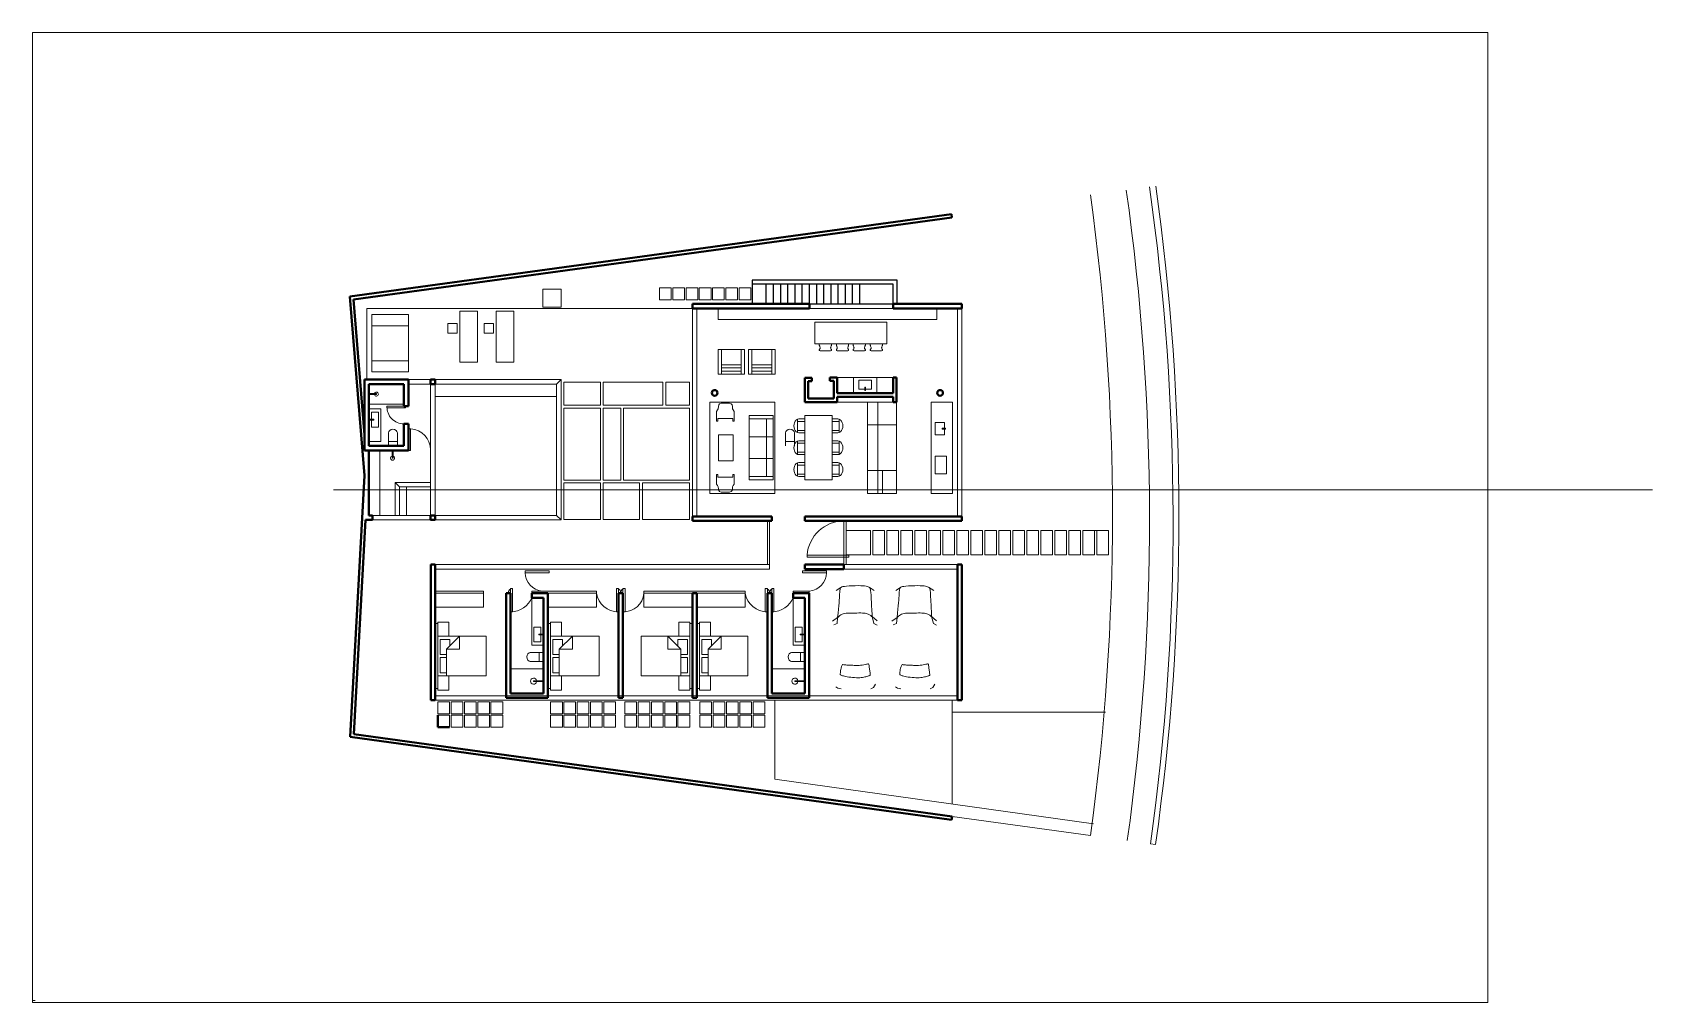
# Model space of a CAD drawing. Header units: millimetres. Extents: x 28391 to 58313, y 14660 to 18979.
# Drawn here: x 28391 to 35596, y 14660 to 18976 of the extents above; entities that cross this region are included whole.
import ezdxf

# ---------------------------------------------------------------- set-up
doc = ezdxf.new("R2010")
doc.units = ezdxf.units.MM
doc.header["$LTSCALE"] = 0.5
for name, color, linetype, lineweight in [('ARREDI', 2, 'Continuous', 18), ('CAMPITURA', 166, 'Continuous', 9), ('FINESTRE', 4, 'Continuous', 20), ('MURI', 1, 'Continuous', 40), ('muri esterni', 30, 'Continuous', 40), ('piastrelle', 11, 'Continuous', 18), ('piscine', 5, 'Continuous', 18), ('PORTE', 46, 'Continuous', 18), ('QUOTE', 3, 'Continuous', 15), ('SCALINI', 242, 'Continuous', 25)]:
    doc.layers.add(name, color=color, linetype=linetype, lineweight=lineweight)
picture_1 = doc.add_image_def('image1.jpg', size_in_pixel=(1500, 1000))

msp = doc.modelspace()

# ---------------------------------------------------------------- linework, layer by layer
at = {"layer": 'ARREDI'}
for p, q in [((30291.3, 17735), (30370.3, 17735)), ((30291.3, 17509.2), (30291.3, 17735)), ((30370.3, 17735), (30370.3, 17509.2)), ((30453.2, 17735), (30532.1, 17735)), ((30453.2, 17509.2), (30453.2, 17735)), ((30532.1, 17735), (30532.1, 17509.2)), ((31440, 17698.2), (31440, 17748)), ((32413.2, 17698.2), (32413.2, 17748)), ((30238, 17638.3), (30238, 17680.1)), ((30238, 17680.1), (30279.2, 17680.1)), ((30279.2, 17680.1), (30279.2, 17638.3)), ((30399.9, 17638.3), (30399.9, 17680.1)), ((30399.9, 17680.1), (30441.1, 17680.1)), ((30441.1, 17680.1), (30441.1, 17638.3)), ((31440, 17698.2), (32413.2, 17698.2)), ((31870.5, 17686.7), (32191.3, 17686.7)), ((31870.5, 17590), (31870.5, 17686.7)), ((32191.3, 17686.7), (32191.3, 17590)), ((30279.2, 17638.3), (30238, 17638.3)), ((30441.1, 17638.3), (30399.9, 17638.3)), ((32191.3, 17590), (31870.5, 17590)), ((31944.5, 17590), (31944.5, 17590)), ((31944.5, 17590), (31944.5, 17590)), ((32023.6, 17590), (32023.6, 17590)), ((32023.6, 17590), (32023.6, 17590)), ((31440, 17565.6), (31440, 17455.5)), ((31558.4, 17565.6), (31440, 17565.6)), ((31455, 17565.6), (31455, 17455.5)), ((31543.4, 17455.5), (31543.4, 17565.6)), ((31558.4, 17455.5), (31558.4, 17565.6)), ((31575.4, 17565.6), (31575.4, 17455.5)), ((31693.9, 17565.6), (31575.4, 17565.6)), ((31590.4, 17565.6), (31590.4, 17455.5)), ((31678.9, 17455.5), (31678.9, 17565.6)), ((31693.9, 17455.5), (31693.9, 17565.6)), ((31891.1, 17560.6), (31894.1, 17558.6)), ((31894.1, 17558.6), (31940.9, 17558.6)), ((31940.9, 17558.6), (31943.9, 17560.6)), ((31967.1, 17560.6), (31970.1, 17558.6)), ((31970.1, 17558.6), (32017, 17558.6)), ((32017, 17558.6), (32020, 17560.6)), ((32044.8, 17558.6), (32041.8, 17560.6)), ((32091.6, 17558.6), (32044.8, 17558.6)), ((32094.6, 17560.6), (32091.6, 17558.6)), ((32120.8, 17558.6), (32117.8, 17560.6)), ((32167.7, 17558.6), (32120.8, 17558.6)), ((32170.7, 17560.6), (32167.7, 17558.6)), ((30370.3, 17509.2), (30291.3, 17509.2)), ((30532.1, 17509.2), (30453.2, 17509.2)), ((31440, 17455.5), (31558.4, 17455.5)), ((31455, 17497.6), (31543.4, 17497.6)), ((31455, 17483.6), (31543.4, 17483.6)), ((31455, 17469.5), (31543.4, 17469.5)), ((31575.4, 17455.5), (31693.9, 17455.5)), ((31590.4, 17497.6), (31678.9, 17497.6)), ((31590.4, 17483.6), (31678.9, 17483.6)), ((31590.4, 17469.5), (31678.9, 17469.5)), ((31969.9, 17440.2), (32218.5, 17440.2)), ((32042, 17440.2), (32042, 17370.3)), ((32146.4, 17440.2), (32146.4, 17370.3)), ((29920.5, 17368.9), (29886.5, 17368.9)), ((29920.5, 17368.9), (29920.5, 17364.9)), ((32066.3, 17429.4), (32066.3, 17388.3)), ((32122.1, 17429.4), (32066.3, 17429.4)), ((32066.3, 17388.3), (32092.2, 17388.3)), ((32092.2, 17398.3), (32096.2, 17398.3)), ((32092.2, 17383.3), (32092.2, 17398.3)), ((32096.2, 17383.3), (32092.2, 17383.3)), ((32096.2, 17398.3), (32096.2, 17383.3)), ((32096.2, 17388.3), (32122.1, 17388.3)), ((32122.1, 17388.3), (32122.1, 17429.4)), ((29920.5, 17364.9), (29886.5, 17364.9)), ((30043.3, 17322.6), (29886.5, 17322.6)), ((29940, 17300.7), (29886.5, 17300.7)), ((29940, 17155.5), (29940, 17300.7)), ((31402.9, 17331.5), (31691.9, 17331.5)), ((31402.9, 16925.2), (31402.9, 17331.5)), ((31453.8, 17325.9), (31491.5, 17325.9)), ((31691.9, 17331.5), (31691.9, 16925.2)), ((32105, 17331.5), (32105, 16925.2)), ((32105, 17331.5), (32233.5, 17331.5)), ((32150.2, 17331.5), (32150.2, 16925.2)), ((32233.5, 17331.5), (32233.5, 16925.2)), ((32388.1, 17331.5), (32482.8, 17331.5)), ((32388.1, 17331.5), (32388.1, 16925.2)), ((32482.8, 17331.5), (32482.8, 16925.2)), ((29893.5, 17250.6), (29893.5, 17254.6)), ((29893.5, 17254.6), (29908.5, 17254.6)), ((29908.5, 17250.6), (29893.5, 17250.6)), ((29929.6, 17285.7), (29898.5, 17285.7)), ((29898.5, 17285.7), (29898.5, 17254.6)), ((29898.5, 17250.6), (29898.5, 17219.9)), ((29908.5, 17254.6), (29908.5, 17250.6)), ((29929.6, 17219.9), (29929.6, 17285.7)), ((31433.8, 17246.9), (31433.8, 17290)), ((31438.8, 17246.9), (31433.8, 17246.9)), ((31438.8, 17258.9), (31506.5, 17258.9)), ((31438.8, 17258.9), (31438.8, 17246.9)), ((31506.5, 17258.9), (31506.5, 17246.9)), ((31506.5, 17246.9), (31511.5, 17246.9)), ((31511.5, 17246.9), (31511.5, 17290)), ((31578.8, 16985.5), (31578.8, 17271.2)), ((31578.8, 17271.2), (31685.1, 17271.2)), ((31578.8, 17256.2), (31685.1, 17256.2)), ((31655.1, 17000.5), (31655.1, 17256.2)), ((31685.1, 17271.2), (31685.1, 16985.5)), ((31793.9, 17195.5), (31793.9, 17255.2)), ((31793.9, 17245.3), (31825.7, 17245.3)), ((31799.4, 17256.2), (31825.7, 17256.2)), ((31947.2, 17271.2), (31825.7, 17271.2)), ((31825.7, 17271.2), (31825.7, 16985.5)), ((31947.2, 16985.5), (31947.2, 17271.2)), ((31973.4, 17256.2), (31947.2, 17256.2)), ((31978.9, 17245.3), (31947.2, 17245.3)), ((31978.9, 17195.5), (31978.9, 17255.2)), ((32105, 17230.3), (32233.5, 17230.3)), ((32447, 17240.8), (32405.9, 17240.8)), ((32405.9, 17240.8), (32405.9, 17185)), ((32447, 17214.9), (32447, 17240.8)), ((29940, 17155.5), (29886.5, 17155.5)), ((29898.5, 17219.9), (29929.6, 17219.9)), ((29973.8, 17155.5), (30013.8, 17155.5)), ((31441.9, 17070.5), (31441.9, 17186.2)), ((31441.9, 17186.2), (31508, 17186.2)), ((31508, 17186.2), (31508, 17070.5)), ((31578.8, 17176.2), (31685.1, 17176.2)), ((31739.9, 17155.5), (31779.9, 17155.5)), ((31793.9, 17205.3), (31825.7, 17205.3)), ((31793.9, 17098.5), (31793.9, 17158.2)), ((31799.4, 17194.5), (31825.7, 17194.5)), ((31799.4, 17159.2), (31825.7, 17159.2)), ((31978.9, 17205.3), (31947.2, 17205.3)), ((31973.4, 17194.5), (31947.2, 17194.5)), ((31973.4, 17159.2), (31947.2, 17159.2)), ((31978.9, 17098.5), (31978.9, 17158.2)), ((32405.9, 17185), (32447, 17185)), ((32437, 17210.9), (32437, 17214.9)), ((32437, 17214.9), (32452, 17214.9)), ((32452, 17210.9), (32437, 17210.9)), ((32447, 17185), (32447, 17210.9)), ((32452, 17214.9), (32452, 17210.9)), ((29936.5, 17116.1), (29936.5, 16827.5)), ((29990.7, 17082.1), (29990.7, 17116.1)), ((29994.7, 17082.1), (29990.7, 17082.1)), ((29994.7, 17082.1), (29994.7, 17116.1)), ((31685.1, 17080.5), (31578.8, 17080.5)), ((31793.9, 17148.3), (31825.7, 17148.3)), ((31793.9, 17108.3), (31825.7, 17108.3)), ((31799.4, 17097.5), (31825.7, 17097.5)), ((31978.9, 17148.3), (31947.2, 17148.3)), ((31978.9, 17108.3), (31947.2, 17108.3)), ((31973.4, 17097.5), (31947.2, 17097.5)), ((32456.3, 17090.2), (32405.9, 17090.2)), ((32405.9, 17090.2), (32405.9, 17011.7)), ((32456.3, 17011.7), (32456.3, 17090.2)), ((31438.8, 17009.7), (31433.8, 17009.7)), ((31433.8, 17009.7), (31433.8, 16966.7)), ((31438.8, 16997.7), (31438.8, 17009.7)), ((31508, 17070.5), (31441.9, 17070.5)), ((31506.5, 16997.7), (31506.5, 17009.7)), ((31506.5, 17009.7), (31511.5, 17009.7)), ((31511.5, 17009.7), (31511.5, 16966.7)), ((31793.9, 17001.5), (31793.9, 17061.2)), ((31793.9, 17051.3), (31825.7, 17051.3)), ((31793.9, 17011.3), (31825.7, 17011.3)), ((31799.4, 17062.2), (31825.7, 17062.2)), ((31973.4, 17062.2), (31947.2, 17062.2)), ((31978.9, 17051.3), (31947.2, 17051.3)), ((31978.9, 17011.3), (31947.2, 17011.3)), ((31978.9, 17001.5), (31978.9, 17061.2)), ((32105, 17026.3), (32233.5, 17026.3)), ((32171.8, 17026.3), (32171.8, 16925.2)), ((32405.9, 17011.7), (32456.3, 17011.7)), ((31438.8, 16997.7), (31506.5, 16997.7)), ((31685.1, 17000.5), (31578.8, 17000.5)), ((31685.1, 16985.5), (31578.8, 16985.5)), ((31799.4, 17000.5), (31825.7, 17000.5)), ((31825.7, 16985.5), (31947.2, 16985.5)), ((31973.4, 17000.5), (31947.2, 17000.5)), ((31691.9, 16925.2), (31402.9, 16925.2)), ((31453.8, 16930.7), (31491.5, 16930.7)), ((32233.5, 16925.2), (32105, 16925.2)), ((32482.8, 16925.2), (32388.1, 16925.2)), ((30397.4, 16480.9), (30397.4, 16419.7)), ((30612.5, 16460.9), (30612.5, 16249.3)), ((30898.9, 16480.9), (30898.9, 16419.7)), ((31110.6, 16480.9), (31110.6, 16419.7)), ((31561.2, 16480.9), (31561.2, 16419.7)), ((31774.6, 16460.9), (31774.6, 16249.3)), ((30397.4, 16419.7), (30182.1, 16419.7)), ((30898.9, 16419.7), (30683.6, 16419.7)), ((31110.6, 16419.7), (31325.9, 16419.7)), ((31561.2, 16419.7), (31345.9, 16419.7)), ((30193.3, 16346), (30182.1, 16346)), ((30193.3, 16353), (30242.7, 16353)), ((30193.3, 16049.9), (30193.3, 16353)), ((30242.7, 16289.9), (30193.3, 16289.9)), ((30232.7, 16231.8), (30290.8, 16289.9)), ((30242.7, 16353), (30242.7, 16289.9)), ((30409.3, 16289.9), (30242.7, 16289.9)), ((30290.8, 16289.9), (30290.8, 16231.8)), ((30409.3, 16113), (30409.3, 16289.9)), ((30652.6, 16330.1), (30621.5, 16330.1)), ((30621.5, 16330.1), (30621.5, 16264.3)), ((30642.6, 16295.4), (30642.6, 16299.4)), ((30642.6, 16299.4), (30657.6, 16299.4)), ((30657.6, 16295.4), (30642.6, 16295.4)), ((30652.6, 16299.4), (30652.6, 16330.1)), ((30652.6, 16264.3), (30652.6, 16295.4)), ((30694.7, 16346), (30683.6, 16346)), ((30694.7, 16353), (30744.2, 16353)), ((30694.7, 16049.9), (30694.7, 16353)), ((30744.2, 16289.9), (30694.7, 16289.9)), ((30734.2, 16231.8), (30792.3, 16289.9)), ((30744.2, 16353), (30744.2, 16289.9)), ((30910.8, 16289.9), (30744.2, 16289.9)), ((30792.3, 16289.9), (30792.3, 16231.8)), ((30910.8, 16113), (30910.8, 16289.9)), ((31098.7, 16113), (31098.7, 16289.9)), ((31098.7, 16289.9), (31265.3, 16289.9)), ((31275.3, 16231.8), (31217.2, 16289.9)), ((31217.2, 16289.9), (31217.2, 16231.8)), ((31314.7, 16353), (31265.3, 16353)), ((31265.3, 16353), (31265.3, 16289.9)), ((31265.3, 16289.9), (31314.7, 16289.9)), ((31314.7, 16049.9), (31314.7, 16353)), ((31314.7, 16346), (31325.9, 16346)), ((31357.1, 16346), (31345.9, 16346)), ((31357.1, 16353), (31406.5, 16353)), ((31357.1, 16049.9), (31357.1, 16353)), ((31406.5, 16289.9), (31357.1, 16289.9)), ((31396.5, 16231.8), (31454.6, 16289.9)), ((31406.5, 16353), (31406.5, 16289.9)), ((31573.1, 16289.9), (31406.5, 16289.9)), ((31454.6, 16289.9), (31454.6, 16231.8)), ((31573.1, 16113), (31573.1, 16289.9)), ((31814.7, 16330.1), (31783.6, 16330.1)), ((31783.6, 16330.1), (31783.6, 16264.3)), ((31804.7, 16295.4), (31804.7, 16299.4)), ((31804.7, 16299.4), (31819.7, 16299.4)), ((31819.7, 16295.4), (31804.7, 16295.4)), ((31814.7, 16299.4), (31814.7, 16330.1)), ((31814.7, 16264.3), (31814.7, 16295.4)), ((31819.7, 16299.4), (31819.7, 16295.4)), ((30203.7, 16275.9), (30246.5, 16275.9)), ((30203.7, 16275.9), (30203.7, 16207.9)), ((30232.7, 16113), (30232.7, 16231.8)), ((30290.8, 16231.8), (30232.7, 16231.8)), ((30246.5, 16275.9), (30246.5, 16245.6)), ((30612.5, 16249.3), (30663.6, 16249.3)), ((30621.5, 16264.3), (30652.6, 16264.3)), ((30644.2, 16177.9), (30644.2, 16217.9)), ((30705.2, 16275.9), (30747.9, 16275.9)), ((30705.2, 16275.9), (30705.2, 16207.9)), ((30734.2, 16113), (30734.2, 16231.8)), ((30792.3, 16231.8), (30734.2, 16231.8)), ((30747.9, 16275.9), (30747.9, 16245.6)), ((31217.2, 16231.8), (31275.3, 16231.8)), ((31304.3, 16275.9), (31261.5, 16275.9)), ((31261.5, 16275.9), (31261.5, 16245.6)), ((31275.3, 16113), (31275.3, 16231.8)), ((31304.3, 16275.9), (31304.3, 16207.9)), ((31367.5, 16275.9), (31410.3, 16275.9)), ((31367.5, 16275.9), (31367.5, 16207.9)), ((31396.5, 16113), (31396.5, 16231.8)), ((31454.6, 16231.8), (31396.5, 16231.8)), ((31410.3, 16275.9), (31410.3, 16245.6)), ((31774.6, 16249.3), (31825.7, 16249.3)), ((31783.6, 16264.3), (31814.7, 16264.3)), ((31806.3, 16177.9), (31806.3, 16217.9)), ((30203.7, 16207.9), (30232.7, 16207.9)), ((30203.7, 16127), (30203.7, 16195)), ((30203.7, 16195), (30232.7, 16195)), ((30517.4, 16145), (30663.6, 16145)), ((30705.2, 16207.9), (30734.2, 16207.9)), ((30705.2, 16127), (30705.2, 16195)), ((30705.2, 16195), (30734.2, 16195)), ((31304.3, 16207.9), (31275.3, 16207.9)), ((31304.3, 16195), (31275.3, 16195)), ((31304.3, 16127), (31304.3, 16195)), ((31367.5, 16207.9), (31396.5, 16207.9)), ((31367.5, 16127), (31367.5, 16195)), ((31367.5, 16195), (31396.5, 16195)), ((31679.5, 16145), (31825.7, 16145)), ((30193.3, 16113), (30409.3, 16113)), ((30203.7, 16127), (30232.7, 16127)), ((30242.7, 16049.9), (30242.7, 16113)), ((30619.6, 16092), (30663.6, 16092)), ((30619.6, 16088), (30619.6, 16092)), ((30619.6, 16088), (30663.6, 16088)), ((30694.7, 16113), (30910.8, 16113)), ((30705.2, 16127), (30734.2, 16127)), ((30744.2, 16049.9), (30744.2, 16113)), ((31314.7, 16113), (31098.7, 16113)), ((31265.3, 16049.9), (31265.3, 16113)), ((31304.3, 16127), (31275.3, 16127)), ((31357.1, 16113), (31573.1, 16113)), ((31367.5, 16127), (31396.5, 16127)), ((31406.5, 16049.9), (31406.5, 16113)), ((31781.8, 16092), (31825.7, 16092)), ((31781.8, 16088), (31781.8, 16092)), ((31781.8, 16088), (31825.7, 16088)), ((30193.3, 16056.9), (30182.1, 16056.9)), ((30193.3, 16049.9), (30242.7, 16049.9)), ((30694.7, 16056.9), (30683.6, 16056.9)), ((30694.7, 16049.9), (30744.2, 16049.9)), ((31314.7, 16049.9), (31265.3, 16049.9)), ((31314.7, 16056.9), (31325.9, 16056.9)), ((31357.1, 16056.9), (31345.9, 16056.9)), ((31357.1, 16049.9), (31406.5, 16049.9))]:
    msp.add_line(p, q, dxfattribs=at)
for points in [[(31453.8, 17325.9), (31446.9, 17323.7), (31443.1, 17319.2), (31441.4, 17311.2), (31441, 17301.6), (31437.9, 17297.2), (31433.8, 17290)], [(31491.5, 17325.9), (31498.5, 17323.7), (31502.3, 17319.2), (31504, 17311.2), (31504.4, 17301.6), (31507.5, 17297.2), (31511.5, 17290)], [(29973.8, 17194.8), (29973.8, 17136.1)], [(30013.8, 17194.8), (30013.8, 17136.1)], [(31739.9, 17194.8), (31739.9, 17136.1)], [(31779.9, 17194.8), (31779.9, 17136.1)], [(31453.8, 16930.7), (31446.9, 16933), (31443.1, 16937.5), (31441.4, 16945.5), (31441, 16955), (31437.9, 16959.5), (31433.8, 16966.7)], [(31491.5, 16930.7), (31498.5, 16933), (31502.3, 16937.5), (31504, 16945.5), (31504.4, 16955), (31507.5, 16959.5), (31511.5, 16966.7)], [(30604.8, 16217.9), (30663.6, 16217.9)], [(31766.9, 16217.9), (31825.7, 16217.9)], [(30604.8, 16177.9), (30663.6, 16177.9)], [(31766.9, 16177.9), (31825.7, 16177.9)]]:
    msp.add_lwpolyline(points, dxfattribs=at)
for centre, radius, start, end in [((29920.5, 17366.9), 9.07, 192.74077, 167.25923), ((31814.1, 17225.3), 36.8, 134.65175, 225.34825), ((31799.4, 17240.2), 16, 90, 134.65175), ((31973.4, 17240.2), 16, 45.34825, 90), ((31958.8, 17225.3), 36.8, 314.65175, 45.34825), ((31814.1, 17128.3), 36.8, 134.65175, 225.34825), ((31799.4, 17210.5), 16, 225.34825, 270), ((31799.4, 17143.2), 16, 90, 134.65175), ((31973.4, 17210.5), 16, 270, 314.65175), ((31973.4, 17143.2), 16, 45.34825, 90), ((31958.8, 17128.3), 36.8, 314.65175, 45.34825), ((29992.7, 17082.1), 9.07, 102.74077, 77.25923), ((31799.4, 17113.5), 16, 225.34825, 270), ((31973.4, 17113.5), 16, 270, 314.65175), ((31814.1, 17031.3), 36.8, 134.65175, 225.34825), ((31799.4, 17046.2), 16, 90, 134.65175), ((31973.4, 17046.2), 16, 45.34825, 90), ((31958.8, 17031.3), 36.8, 314.65175, 45.34825), ((31799.4, 17016.5), 16, 225.34825, 270), ((31973.4, 17016.5), 16, 270, 314.65175), ((30619.6, 16090), 13.6, 8.48198, 351.51802), ((31781.8, 16090), 13.6, 8.48198, 351.51802)]:
    msp.add_arc(centre, radius, start, end, dxfattribs=at)
for centre, major_axis in [((29993.8, 17193.9), (-20, 0)), ((31759.9, 17193.9), (-20, 0)), ((30605.7, 16197.9), (0, -20)), ((31767.9, 16197.9), (0, -20))]:
    msp.add_ellipse(centre, major_axis=major_axis, ratio=0.811614, start_param=3.141593, end_param=6.283185, dxfattribs=at)
for points in [[(31891.1, 17560.6), (31891.1, 17560.6), (31890.9, 17560.9), (31890.3, 17561.9), (31890.5, 17565.4), (31893.1, 17568.6), (31894.8, 17571.2), (31893.1, 17577.7), (31891, 17582.1), (31890.4, 17584.1), (31890.4, 17588.9), (31890.4, 17589.7), (31890.5, 17590)], [(31943.9, 17560.6), (31944, 17560.6), (31944.2, 17560.9), (31944.7, 17561.9), (31944.5, 17565.4), (31941.9, 17568.6), (31940.3, 17571.2), (31941.9, 17577.7), (31944, 17582.1), (31944.7, 17584.1), (31944.7, 17588.9), (31944.7, 17589.7), (31944.5, 17590)], [(31967.1, 17560.6), (31967.1, 17560.6), (31966.9, 17560.9), (31966.4, 17561.9), (31966.6, 17565.4), (31969.2, 17568.6), (31970.8, 17571.2), (31969.2, 17577.7), (31967.1, 17582.1), (31966.4, 17584.1), (31966.4, 17588.9), (31966.4, 17589.7), (31966.5, 17590)], [(32020, 17560.6), (32020, 17560.6), (32020.2, 17560.9), (32020.8, 17561.9), (32020.6, 17565.4), (32018, 17568.6), (32016.3, 17571.2), (32018, 17577.7), (32020.1, 17582.1), (32020.7, 17584.1), (32020.7, 17588.9), (32020.7, 17589.7), (32020.6, 17590)], [(32041.8, 17560.6), (32041.7, 17560.6), (32041.5, 17560.9), (32041, 17561.9), (32041.2, 17565.4), (32043.8, 17568.6), (32045.4, 17571.2), (32043.8, 17577.7), (32041.7, 17582.1), (32041, 17584.1), (32041, 17588.9), (32041, 17589.7), (32041.2, 17590)], [(32094.6, 17560.6), (32094.6, 17560.6), (32094.8, 17560.9), (32095.4, 17561.9), (32095.2, 17565.4), (32092.6, 17568.6), (32090.9, 17571.2), (32092.6, 17577.7), (32094.7, 17582.1), (32095.3, 17584.1), (32095.3, 17588.9), (32095.3, 17589.7), (32095.2, 17590)], [(32117.8, 17560.6), (32117.8, 17560.6), (32117.6, 17560.9), (32117, 17561.9), (32117.2, 17565.4), (32119.9, 17568.6), (32121.5, 17571.2), (32119.9, 17577.7), (32117.7, 17582.1), (32117.1, 17584.1), (32117.1, 17588.9), (32117.1, 17589.7), (32117.2, 17590)], [(32170.7, 17560.6), (32170.7, 17560.6), (32170.9, 17560.9), (32171.5, 17561.9), (32171.3, 17565.4), (32168.6, 17568.6), (32167, 17571.2), (32168.6, 17577.7), (32170.8, 17582.1), (32171.4, 17584.1), (32171.4, 17588.9), (32171.4, 17589.7), (32171.3, 17590)]]:
    msp.add_open_spline(points, degree=3, knots=[3.875482, 3.875482, 3.875482, 3.875482, 4, 5, 6, 7, 8, 9, 10, 11, 12, 12.432091, 12.432091, 12.432091, 12.432091], dxfattribs=at)
at = {"layer": 'CAMPITURA'}
msp.add_line((29729.1, 16940.8), (35596.4, 16940.8), dxfattribs=at)
at = {"layer": 'FINESTRE'}
for p, q in [((31325.9, 16822.9), (31325.9, 17748)), ((31345.9, 16822.9), (31345.9, 17748)), ((31846.7, 17768), (32218.5, 17768)), ((31846.7, 17748), (32218.5, 17748)), ((32504.5, 16822.9), (32504.5, 17748)), ((32524.5, 16822.9), (32524.5, 17748)), ((30161.7, 17431.2), (30063.3, 17431.2)), ((30161.7, 17411.2), (30063.3, 17411.2)), ((30161.7, 16827.5), (30161.7, 17411.2)), ((30181.7, 16827.5), (30181.7, 17411.2)), ((31969.9, 17331.5), (32218.5, 17331.5)), ((30161.7, 16827.5), (29903.5, 16827.5)), ((30161.7, 16807.5), (29903.5, 16807.5)), ((31659.5, 16608.5), (31659.5, 16802.9)), ((31669.5, 16588.5), (31669.5, 16802.9)), ((31999.2, 16608.5), (31999.2, 16802.9)), ((32009.2, 16608.5), (32009.2, 16802.9)), ((30182.1, 16608.5), (31669.5, 16608.5)), ((30182.1, 16588.5), (31669.5, 16588.5)), ((31999.2, 16608.5), (32504.5, 16608.5)), ((31999.2, 16588.5), (32504.5, 16588.5)), ((30397.4, 16490.9), (30182.1, 16490.9)), ((30397.4, 16480.9), (30182.1, 16480.9)), ((30397.4, 16480.9), (30397.4, 16490.9)), ((30612.5, 16480.9), (30612.5, 16490.9)), ((30612.5, 16490.9), (30898.9, 16490.9)), ((30898.9, 16480.9), (30683.6, 16480.9)), ((30898.9, 16490.9), (30898.9, 16480.9)), ((31561.2, 16490.9), (31110.6, 16490.9)), ((31110.6, 16480.9), (31110.6, 16490.9)), ((31110.6, 16480.9), (31325.9, 16480.9)), ((31561.2, 16480.9), (31345.9, 16480.9)), ((31561.2, 16480.9), (31561.2, 16490.9)), ((31845.7, 16490.9), (31774.6, 16490.9)), ((31774.6, 16490.9), (31774.6, 16480.9)), ((31845.7, 16480.9), (31845.7, 16490.9)), ((30182.1, 16025), (32504.5, 16025)), ((30182.1, 16005), (32504.5, 16005))]:
    msp.add_line(p, q, dxfattribs=at)
at = {"layer": 'MURI'}
for p, q in [((31846.7, 17768), (31325.9, 17768)), ((31325.9, 17768), (31325.9, 17748)), ((31325.9, 17748), (31846.7, 17748)), ((31846.7, 17748), (31846.7, 17768)), ((32524.5, 17768), (32218.5, 17768)), ((32218.5, 17768), (32218.5, 17748)), ((32218.5, 17748), (32524.5, 17748)), ((32524.5, 17748), (32524.5, 17768)), ((31825.7, 17439.5), (31825.7, 17331.5)), ((31825.7, 17439.5), (31857.6, 17439.5)), ((31857.6, 17439.5), (31857.6, 17424.5)), ((31969.9, 17440.2), (31937.9, 17440.2)), ((31937.9, 17440.2), (31937.9, 17425.2)), ((31969.9, 17370.3), (31969.9, 17440.2)), ((32233.5, 17440.2), (32218.5, 17440.2)), ((32218.5, 17440.2), (32218.5, 17370.3)), ((32233.5, 17331.5), (32233.5, 17440.2)), ((29867.7, 17431.2), (30063.3, 17431.2)), ((29867.7, 17431.2), (29867.7, 17116.1)), ((30043.3, 17411.2), (29886.5, 17411.2)), ((29886.5, 17411.2), (29886.5, 17136.1)), ((30043.3, 17312.6), (30043.3, 17411.2)), ((30063.3, 17431.2), (30063.3, 17312.6)), ((30161.7, 17431.2), (30181.7, 17431.2)), ((30161.7, 17411.2), (30161.7, 17431.2)), ((30181.7, 17411.2), (30161.7, 17411.2)), ((30181.7, 17431.2), (30181.7, 17411.2)), ((31840.7, 17424.5), (31840.7, 17346.5)), ((31857.6, 17424.5), (31840.7, 17424.5)), ((31937.9, 17425.2), (31954.9, 17425.2)), ((31954.9, 17425.2), (31954.9, 17346.5)), ((32218.5, 17370.3), (31969.9, 17370.3)), ((30063.3, 17312.6), (30043.3, 17312.6)), ((31825.7, 17331.5), (31969.9, 17331.5)), ((31954.9, 17346.5), (31840.7, 17346.5)), ((31969.9, 17331.5), (31969.9, 17355.3)), ((32218.5, 17355.3), (31969.9, 17355.3)), ((32218.5, 17331.5), (32218.5, 17355.3)), ((32233.5, 17331.5), (32218.5, 17331.5)), ((30063.3, 17234.7), (30043.3, 17234.7)), ((30043.3, 17234.7), (30043.3, 17136.1)), ((30063.3, 17116.1), (30063.3, 17234.7)), ((29867.7, 17116.1), (30063.3, 17116.1)), ((30043.3, 17136.1), (29886.5, 17136.1)), ((30161.7, 16807.5), (30161.7, 16827.5)), ((30161.7, 16827.5), (30181.7, 16827.5)), ((30181.7, 16807.5), (30161.7, 16807.5)), ((30181.7, 16827.5), (30181.7, 16807.5)), ((31679.5, 16822.9), (31325.9, 16822.9)), ((31325.9, 16822.9), (31325.9, 16802.9)), ((31325.9, 16802.9), (31679.5, 16802.9)), ((31679.5, 16802.9), (31679.5, 16822.9)), ((32524.5, 16822.9), (31825.7, 16822.9)), ((31825.7, 16822.9), (31825.7, 16802.9)), ((31825.7, 16802.9), (32524.5, 16802.9)), ((32524.5, 16802.9), (32524.5, 16822.9)), ((30182.1, 16608.5), (30162.1, 16608.5)), ((30162.1, 16608.5), (30162.1, 16005)), ((30182.1, 16005), (30182.1, 16608.5)), ((31825.7, 16608.5), (31825.7, 16588.5)), ((31999.2, 16608.5), (31825.7, 16608.5)), ((31825.7, 16588.5), (31999.2, 16588.5)), ((31999.2, 16588.5), (31999.2, 16608.5)), ((32524.5, 16608.5), (32504.5, 16608.5)), ((32504.5, 16608.5), (32504.5, 16005)), ((32524.5, 16005), (32524.5, 16608.5)), ((30497.4, 16015), (30497.4, 16480.9)), ((30497.4, 16480.9), (30517.4, 16480.9)), ((30517.4, 16480.9), (30517.4, 16035)), ((30517.4, 16460.9), (30517.4, 16460.9)), ((30683.6, 16480.9), (30612.5, 16480.9)), ((30612.5, 16480.9), (30612.5, 16460.9)), ((30612.5, 16460.9), (30663.6, 16460.9)), ((30663.6, 16035), (30663.6, 16460.9)), ((30683.6, 16015), (30683.6, 16480.9)), ((30997.2, 16015), (30997.2, 16480.9)), ((30997.2, 16480.9), (31017.2, 16480.9)), ((31017.2, 16480.9), (31017.2, 16015)), ((31325.9, 16480.9), (31345.9, 16480.9)), ((31325.9, 16480.9), (31325.9, 16015)), ((31345.9, 16015), (31345.9, 16480.9)), ((31659.5, 16015), (31659.5, 16480.9)), ((31659.5, 16480.9), (31679.5, 16480.9)), ((31679.5, 16480.9), (31679.5, 16035)), ((31679.5, 16460.9), (31679.5, 16460.9)), ((31845.7, 16480.9), (31774.6, 16480.9)), ((31774.6, 16480.9), (31774.6, 16460.9)), ((31774.6, 16460.9), (31825.7, 16460.9)), ((31825.7, 16035), (31825.7, 16460.9)), ((31845.7, 16015), (31845.7, 16480.9)), ((30162.1, 16005), (30182.1, 16005)), ((30683.6, 16015), (30497.4, 16015)), ((30517.4, 16035), (30663.6, 16035)), ((31017.2, 16015), (30997.2, 16015)), ((31325.9, 16015), (31345.9, 16015)), ((31845.7, 16015), (31659.5, 16015)), ((31679.5, 16035), (31825.7, 16035)), ((32504.5, 16005), (32524.5, 16005))]:
    msp.add_line(p, q, dxfattribs=at)
for centre in [(31425, 17372), (32427.6, 17372)]:
    msp.add_circle(centre, 12.8, dxfattribs=at)
at = {"layer": 'muri esterni'}
for p, q in [((29802.8, 17800.4), (32477.6, 18167.6)), ((32479.7, 18152.8), (32477.6, 18167.6)), ((29818.9, 17787.5), (32479.7, 18152.8)), ((29867.4, 17005.4), (29802.8, 17800.4)), ((29867.7, 17186.2), (29818.9, 17787.5)), ((29867.7, 17116.1), (29867.7, 17186.2)), ((29886.5, 17116.1), (29867.7, 17116.1)), ((29886.5, 17116.1), (29886.5, 16827.5)), ((29804.4, 15841.7), (29867.4, 17005.4)), ((29820.1, 15854.7), (29871.7, 16807.9)), ((29903.5, 16807.5), (29871.7, 16807.9)), ((29903.5, 16827.5), (29886.5, 16827.5)), ((29903.5, 16827.5), (29903.5, 16807.5)), ((30181.7, 16827.5), (30181.7, 16827.5)), ((30194.1, 15938), (30194.1, 15885)), ((32480.8, 15488), (29820.1, 15854.7)), ((30194.1, 15885), (30246.1, 15885)), ((32478.8, 15473.1), (29804.4, 15841.7)), ((32478.8, 15473.1), (32480.8, 15488))]:
    msp.add_line(p, q, dxfattribs=at)
at = {"layer": 'piastrelle'}
for p, q in [((30661, 17832.9), (30741.9, 17832.9)), ((30661, 17753.8), (30661, 17832.9)), ((30741.9, 17832.9), (30741.9, 17753.8)), ((31179.7, 17839.3), (31231.7, 17839.3)), ((31179.7, 17839.3), (31179.7, 17786.3)), ((31231.7, 17786.3), (31231.7, 17839.3)), ((31238.7, 17839.3), (31290.8, 17839.3)), ((31238.7, 17839.3), (31238.7, 17786.3)), ((31290.8, 17786.3), (31290.8, 17839.3)), ((31297.8, 17839.3), (31349.8, 17839.3)), ((31297.8, 17839.3), (31297.8, 17786.3)), ((31349.8, 17786.3), (31349.8, 17839.3)), ((31356.8, 17839.3), (31408.8, 17839.3)), ((31356.8, 17839.3), (31356.8, 17786.3)), ((31408.8, 17786.3), (31408.8, 17839.3)), ((31415.8, 17786.3), (31415.8, 17839.3)), ((31415.8, 17839.3), (31467.9, 17839.3)), ((31467.9, 17786.3), (31467.9, 17839.3)), ((31474.9, 17786.3), (31474.9, 17839.3)), ((31474.9, 17839.3), (31526.9, 17839.3)), ((31526.9, 17786.3), (31526.9, 17839.3)), ((31533.9, 17786.3), (31533.9, 17839.3)), ((31533.9, 17839.3), (31585.9, 17839.3)), ((31585.9, 17786.3), (31585.9, 17839.3)), ((29877.7, 17431.2), (29877.7, 17748)), ((29877.7, 17748), (31325.9, 17748)), ((30741.9, 17753.8), (30661, 17753.8)), ((31179.7, 17786.3), (31231.7, 17786.3)), ((31238.7, 17786.3), (31290.8, 17786.3)), ((31297.8, 17786.3), (31349.8, 17786.3)), ((31356.8, 17786.3), (31408.8, 17786.3)), ((31415.8, 17786.3), (31467.9, 17786.3)), ((31474.9, 17786.3), (31526.9, 17786.3)), ((31533.9, 17786.3), (31585.9, 17786.3)), ((30754.5, 17420.5), (30916.6, 17420.5)), ((30754.5, 17420.5), (30754.5, 17317.3)), ((30916.6, 17317.3), (30916.6, 17420.5)), ((30929.2, 17317.3), (30929.2, 17420.5)), ((30929.2, 17420.5), (31194.8, 17420.5)), ((31194.8, 17317.3), (31194.8, 17420.5)), ((31207.4, 17317.3), (31207.4, 17420.5)), ((31207.4, 17420.5), (31313.3, 17420.5)), ((31313.3, 17317.3), (31313.3, 17420.5)), ((30916.6, 17317.3), (30754.5, 17317.3)), ((30916.6, 17304.7), (30754.5, 17304.7)), ((30754.5, 17304.7), (30754.5, 16984)), ((30916.6, 16984), (30916.6, 17304.7)), ((30929.2, 17317.3), (31194.8, 17317.3)), ((30929.2, 16984), (30929.2, 17304.7)), ((31007.6, 17304.7), (30929.2, 17304.7)), ((31007.6, 16984), (31007.6, 17304.7)), ((31020.2, 16984), (31020.2, 17304.7)), ((31020.2, 17304.7), (31313.3, 17304.7)), ((31207.4, 17317.3), (31313.3, 17317.3)), ((31313.3, 16984), (31313.3, 17304.7)), ((30916.6, 16984), (30754.5, 16984)), ((30916.6, 16971.4), (30754.5, 16971.4)), ((30754.5, 16971.4), (30754.5, 16808.4)), ((30916.6, 16808.4), (30916.6, 16971.4)), ((30929.2, 16984), (31007.6, 16984)), ((30929.2, 16808.4), (30929.2, 16971.4)), ((30929.2, 16971.4), (31091.3, 16971.4)), ((31020.2, 16984), (31313.3, 16984)), ((31091.3, 16808.4), (31091.3, 16971.4)), ((31103.9, 16808.4), (31103.9, 16971.4)), ((31313.3, 16971.4), (31103.9, 16971.4)), ((31313.3, 16808.4), (31313.3, 16971.4)), ((30754.5, 16808.4), (30916.6, 16808.4)), ((30929.2, 16808.4), (31091.3, 16808.4)), ((31313.3, 16808.4), (31103.9, 16808.4)), ((32118.6, 16760.4), (32009.2, 16760.5)), ((32118.6, 16760.5), (32118.5, 16652)), ((32128.6, 16652), (32128.6, 16760.5)), ((32128.6, 16760.5), (32180.8, 16760.5)), ((32180.8, 16760.5), (32128.6, 16760.5)), ((32180.8, 16760.5), (32180.8, 16652)), ((32190.8, 16652), (32190.8, 16760.5)), ((32190.8, 16760.5), (32243.1, 16760.5)), ((32243.1, 16760.5), (32190.8, 16760.5)), ((32243.1, 16760.5), (32243, 16652)), ((32253.1, 16652), (32253.1, 16760.5)), ((32253.1, 16760.5), (32305.3, 16760.5)), ((32305.3, 16760.5), (32253.1, 16760.5)), ((32305.3, 16760.5), (32305.3, 16652)), ((32315.3, 16652), (32315.3, 16760.5)), ((32315.3, 16760.5), (32367.6, 16760.5)), ((32367.6, 16760.5), (32315.3, 16760.5)), ((32367.6, 16760.5), (32367.5, 16652)), ((32377.6, 16652), (32377.6, 16760.5)), ((32377.6, 16760.5), (32429.8, 16760.5)), ((32429.8, 16760.5), (32377.6, 16760.5)), ((32429.8, 16760.5), (32429.8, 16652)), ((32439.8, 16652), (32439.8, 16760.5)), ((32439.8, 16760.5), (32492.1, 16760.5)), ((32492.1, 16760.5), (32439.8, 16760.5)), ((32492.1, 16760.5), (32492, 16652)), ((32502.1, 16652), (32502.1, 16760.5)), ((32502.1, 16760.5), (32554.3, 16760.5)), ((32554.3, 16760.5), (32502.1, 16760.5)), ((32554.3, 16760.5), (32554.3, 16652)), ((32564.3, 16652), (32564.3, 16760.5)), ((32564.3, 16760.5), (32616.6, 16760.5)), ((32616.6, 16760.5), (32564.3, 16760.5)), ((32616.6, 16760.5), (32616.5, 16652)), ((32626.6, 16652), (32626.6, 16760.5)), ((32626.6, 16760.5), (32678.8, 16760.5)), ((32678.8, 16760.5), (32626.6, 16760.5)), ((32678.8, 16760.5), (32678.8, 16652)), ((32688.8, 16652), (32688.8, 16760.5)), ((32688.8, 16760.5), (32741, 16760.5)), ((32741, 16760.5), (32688.8, 16760.5)), ((32741, 16760.5), (32741, 16652)), ((32751, 16652), (32751, 16760.5)), ((32751, 16760.5), (32803.3, 16760.5)), ((32803.3, 16760.5), (32751, 16760.5)), ((32803.3, 16760.5), (32803.3, 16652)), ((32813.3, 16652), (32813.3, 16760.5)), ((32813.3, 16760.5), (32865.5, 16760.5)), ((32865.5, 16760.5), (32813.3, 16760.5)), ((32865.5, 16760.5), (32865.5, 16652)), ((32875.5, 16652), (32875.5, 16760.5)), ((32875.5, 16760.5), (32927.8, 16760.5)), ((32927.8, 16760.5), (32875.5, 16760.5)), ((32927.8, 16760.5), (32927.8, 16652)), ((32937.8, 16652), (32937.8, 16760.5)), ((32937.8, 16760.5), (32990, 16760.5)), ((32990, 16760.5), (32937.8, 16760.5)), ((32990, 16760.5), (32990, 16652)), ((33000, 16652), (33000, 16760.5)), ((33000, 16760.5), (33052.3, 16760.5)), ((33052.3, 16760.5), (33000, 16760.5)), ((33052.3, 16760.5), (33052.2, 16652)), ((33062.3, 16652), (33062.3, 16760.5)), ((33062.3, 16760.5), (33114.5, 16760.5)), ((33114.5, 16760.5), (33062.3, 16760.5)), ((33124.5, 16760.5), (33114.5, 16760.5)), ((33114.5, 16760.5), (33114.5, 16652)), ((33124.5, 16652), (33124.5, 16760.5)), ((33124.5, 16760.5), (33176.8, 16760.5)), ((33176.8, 16760.5), (33124.5, 16760.5)), ((33176.8, 16760.5), (33176.7, 16652)), ((32118.5, 16652), (32009.2, 16652)), ((32180.8, 16652), (32128.6, 16652)), ((32243, 16652), (32190.8, 16652)), ((32305.3, 16652), (32253.1, 16652)), ((32367.5, 16652), (32315.3, 16652)), ((32429.8, 16652), (32377.6, 16652)), ((32492, 16652), (32439.8, 16652)), ((32554.3, 16652), (32502.1, 16652)), ((32616.5, 16652), (32564.3, 16652)), ((32678.8, 16652), (32626.6, 16652)), ((32741, 16652), (32688.8, 16652)), ((32803.3, 16652), (32751, 16652)), ((32865.5, 16652), (32813.3, 16652)), ((32927.8, 16652), (32875.5, 16652)), ((32990, 16652), (32937.8, 16652)), ((33052.2, 16652), (33000, 16652)), ((33114.5, 16652), (33062.3, 16652)), ((33176.7, 16652), (33124.5, 16652)), ((32131.3, 16062.2), (32140.2, 16076)), ((32395.8, 16062.2), (32404.8, 16076)), ((30194.1, 15998), (30194.1, 15945)), ((30246.1, 15998), (30194.1, 15998)), ((30246.1, 15945), (30246.1, 15998)), ((30253.1, 15945), (30253.1, 15998)), ((30305.2, 15998), (30253.1, 15998)), ((30305.2, 15945), (30305.2, 15998)), ((30312.2, 15945), (30312.2, 15998)), ((30364.2, 15998), (30312.2, 15998)), ((30364.2, 15945), (30364.2, 15998)), ((30371.2, 15945), (30371.2, 15998)), ((30423.3, 15998), (30371.2, 15998)), ((30423.3, 15945), (30423.3, 15998)), ((30430.3, 15945), (30430.3, 15998)), ((30482.3, 15998), (30430.3, 15998)), ((30482.3, 15945), (30482.3, 15998)), ((30695.6, 15998), (30695.6, 15945)), ((30747.6, 15998), (30695.6, 15998)), ((30747.6, 15945), (30747.6, 15998)), ((30754.6, 15945), (30754.6, 15998)), ((30806.7, 15998), (30754.6, 15998)), ((30806.7, 15945), (30806.7, 15998)), ((30813.7, 15945), (30813.7, 15998)), ((30865.7, 15998), (30813.7, 15998)), ((30865.7, 15945), (30865.7, 15998)), ((30872.7, 15945), (30872.7, 15998)), ((30924.7, 15998), (30872.7, 15998)), ((30924.7, 15945), (30924.7, 15998)), ((30931.7, 15945), (30931.7, 15998)), ((30983.8, 15998), (30931.7, 15998)), ((30983.8, 15945), (30983.8, 15998)), ((31025.7, 15998), (31025.7, 15945)), ((31077.8, 15998), (31025.7, 15998)), ((31077.8, 15945), (31077.8, 15998)), ((31084.8, 15945), (31084.8, 15998)), ((31136.8, 15998), (31084.8, 15998)), ((31136.8, 15945), (31136.8, 15998)), ((31143.8, 15945), (31143.8, 15998)), ((31195.8, 15998), (31143.8, 15998)), ((31195.8, 15945), (31195.8, 15998)), ((31202.8, 15945), (31202.8, 15998)), ((31254.9, 15998), (31202.8, 15998)), ((31254.9, 15945), (31254.9, 15998)), ((31261.9, 15945), (31261.9, 15998)), ((31313.9, 15998), (31261.9, 15998)), ((31313.9, 15945), (31313.9, 15998)), ((31359.5, 15998), (31359.5, 15945)), ((31411.6, 15998), (31359.5, 15998)), ((31411.6, 15945), (31411.6, 15998)), ((31418.6, 15945), (31418.6, 15998)), ((31470.6, 15998), (31418.6, 15998)), ((31470.6, 15945), (31470.6, 15998)), ((31477.6, 15945), (31477.6, 15998)), ((31529.7, 15998), (31477.6, 15998)), ((31529.7, 15945), (31529.7, 15998)), ((31536.7, 15945), (31536.7, 15998)), ((31588.7, 15998), (31536.7, 15998)), ((31588.7, 15945), (31588.7, 15998)), ((31595.7, 15945), (31595.7, 15998)), ((31647.7, 15998), (31595.7, 15998)), ((31647.7, 15945), (31647.7, 15998)), ((31692, 15654.1), (31692, 16005)), ((32119.3, 16055.7), (32131.3, 16062.2)), ((32383.8, 16055.7), (32395.8, 16062.2)), ((32481.2, 15543.3), (32481.2, 16005)), ((32504.5, 16005), (32504.5, 16005)), ((30194.1, 15945), (30246.1, 15945)), ((30194.1, 15938), (30246.1, 15938)), ((30246.1, 15885), (30246.1, 15938)), ((30253.1, 15945), (30305.2, 15945)), ((30253.1, 15938), (30305.2, 15938)), ((30253.1, 15938), (30253.1, 15885)), ((30305.2, 15885), (30305.2, 15938)), ((30312.2, 15945), (30364.2, 15945)), ((30312.2, 15885), (30312.2, 15938)), ((30312.2, 15938), (30364.2, 15938)), ((30364.2, 15885), (30364.2, 15938)), ((30371.2, 15945), (30423.3, 15945)), ((30371.2, 15885), (30371.2, 15938)), ((30371.2, 15938), (30423.3, 15938)), ((30423.3, 15885), (30423.3, 15938)), ((30430.3, 15945), (30482.3, 15945)), ((30430.3, 15885), (30430.3, 15938)), ((30430.3, 15938), (30482.3, 15938)), ((30482.3, 15885), (30482.3, 15938)), ((30695.6, 15945), (30747.6, 15945)), ((30695.6, 15938), (30747.6, 15938)), ((30695.6, 15938), (30695.6, 15885)), ((30747.6, 15885), (30747.6, 15938)), ((30754.6, 15945), (30806.7, 15945)), ((30754.6, 15938), (30806.7, 15938)), ((30754.6, 15938), (30754.6, 15885)), ((30806.7, 15885), (30806.7, 15938)), ((30813.7, 15945), (30865.7, 15945)), ((30813.7, 15885), (30813.7, 15938)), ((30813.7, 15938), (30865.7, 15938)), ((30865.7, 15885), (30865.7, 15938)), ((30872.7, 15945), (30924.7, 15945)), ((30872.7, 15885), (30872.7, 15938)), ((30872.7, 15938), (30924.7, 15938)), ((30924.7, 15885), (30924.7, 15938)), ((30931.7, 15945), (30983.8, 15945)), ((30931.7, 15885), (30931.7, 15938)), ((30931.7, 15938), (30983.8, 15938)), ((30983.8, 15885), (30983.8, 15938)), ((31025.7, 15945), (31077.8, 15945)), ((31025.7, 15938), (31077.8, 15938)), ((31025.7, 15938), (31025.7, 15885)), ((31077.8, 15885), (31077.8, 15938)), ((31084.8, 15945), (31136.8, 15945)), ((31084.8, 15938), (31136.8, 15938)), ((31084.8, 15938), (31084.8, 15885)), ((31136.8, 15885), (31136.8, 15938)), ((31143.8, 15945), (31195.8, 15945)), ((31143.8, 15885), (31143.8, 15938)), ((31143.8, 15938), (31195.8, 15938)), ((31195.8, 15885), (31195.8, 15938)), ((31202.8, 15945), (31254.9, 15945)), ((31202.8, 15885), (31202.8, 15938)), ((31202.8, 15938), (31254.9, 15938)), ((31254.9, 15885), (31254.9, 15938)), ((31261.9, 15945), (31313.9, 15945)), ((31261.9, 15885), (31261.9, 15938)), ((31261.9, 15938), (31313.9, 15938)), ((31313.9, 15885), (31313.9, 15938)), ((31359.5, 15945), (31411.6, 15945)), ((31359.5, 15938), (31411.6, 15938)), ((31359.5, 15938), (31359.5, 15885)), ((31411.6, 15885), (31411.6, 15938)), ((31418.6, 15945), (31470.6, 15945)), ((31418.6, 15938), (31470.6, 15938)), ((31418.6, 15938), (31418.6, 15885)), ((31470.6, 15885), (31470.6, 15938)), ((31477.6, 15945), (31529.7, 15945)), ((31477.6, 15885), (31477.6, 15938)), ((31477.6, 15938), (31529.7, 15938)), ((31529.7, 15885), (31529.7, 15938)), ((31536.7, 15945), (31588.7, 15945)), ((31536.7, 15885), (31536.7, 15938)), ((31536.7, 15938), (31588.7, 15938)), ((31588.7, 15885), (31588.7, 15938)), ((31595.7, 15945), (31647.7, 15945)), ((31595.7, 15885), (31595.7, 15938)), ((31595.7, 15938), (31647.7, 15938)), ((31647.7, 15885), (31647.7, 15938)), ((33163.6, 15951.4), (32481.2, 15951.4)), ((30253.1, 15885), (30305.2, 15885)), ((30312.2, 15885), (30364.2, 15885)), ((30371.2, 15885), (30423.3, 15885)), ((30430.3, 15885), (30482.3, 15885)), ((30695.6, 15885), (30747.6, 15885)), ((30754.6, 15885), (30806.7, 15885)), ((30813.7, 15885), (30865.7, 15885)), ((30872.7, 15885), (30924.7, 15885)), ((30931.7, 15885), (30983.8, 15885)), ((31025.7, 15885), (31077.8, 15885)), ((31084.8, 15885), (31136.8, 15885)), ((31143.8, 15885), (31195.8, 15885)), ((31202.8, 15885), (31254.9, 15885)), ((31261.9, 15885), (31313.9, 15885)), ((31359.5, 15885), (31411.6, 15885)), ((31418.6, 15885), (31470.6, 15885)), ((31477.6, 15885), (31529.7, 15885)), ((31536.7, 15885), (31588.7, 15885)), ((31595.7, 15885), (31647.7, 15885)), ((31692, 15654.1), (33109.7, 15455)), ((33096.2, 15403.1), (32480.8, 15488)), ((33385.7, 15363.2), (33363.2, 15366.3))]:
    msp.add_line(p, q, dxfattribs=at)
for points in [[(31986.2, 16506.6), (31966, 16492.8)], [(32112.1, 16507.3), (32134.8, 16492.5)], [(32250.8, 16506.6), (32230.6, 16492.8)], [(32376.7, 16507.3), (32399.3, 16492.5)], [(31954.5, 16341.1), (31969.2, 16347.1), (31971.8, 16373), (31949.1, 16356.2)], [(32125.3, 16376.8), (32147.6, 16357.6)], [(32125.3, 16376.8), (32133.2, 16347), (32147.7, 16338.7)], [(32219, 16341.1), (32233.8, 16347.1), (32236.4, 16373), (32213.6, 16356.2)], [(32389.9, 16376.8), (32412.2, 16357.6)], [(32389.9, 16376.8), (32397.7, 16347), (32412.3, 16338.7)], [(31988, 16055.2), (31973.4, 16058), (31964.5, 16065.3)], [(32252.6, 16055.2), (32238, 16058), (32229.1, 16065.3)]]:
    msp.add_lwpolyline(points, dxfattribs=at)
for centre, start, end in [((22780.2, 16828.4), 352.13361, 7.8599), ((22944.8, 16810.6), 352.10693, 8.08002), ((23049.8, 16810.6), 352.02803, 8.15862), ((23075.6, 16830.5), 351.90069, 8.06991)]:
    msp.add_arc(centre, 10414, start, end, dxfattribs=at)
for points in [[(31971.8, 16373), (31977.8, 16428.4), (31981.3, 16488.9), (31983.4, 16502.4), (31986.2, 16508.6), (32002.4, 16512.6), (32069.3, 16515.7), (32101.2, 16512.7), (32114.4, 16506.7), (32120.1, 16500.7), (32124.4, 16384.8), (32127, 16373.4), (32119.9, 16382.3), (32109.2, 16388.4), (32090.2, 16393.6), (32060.9, 16393), (32013.4, 16392.7), (31991.3, 16390.6), (31971.8, 16373), (31971.8, 16373), (31971.8, 16373)], [(32236.4, 16373), (32242.4, 16428.4), (32245.9, 16488.9), (32248, 16502.4), (32250.8, 16508.6), (32267, 16512.6), (32333.9, 16515.7), (32365.8, 16512.7), (32379, 16506.7), (32384.7, 16500.7), (32389, 16384.8), (32391.6, 16373.4), (32384.5, 16382.3), (32373.8, 16388.4), (32354.8, 16393.6), (32325.4, 16393), (32278, 16392.7), (32255.9, 16390.6), (32236.4, 16373), (32236.4, 16373), (32236.4, 16373)], [(31993.6, 16163.4), (31986.9, 16151.6), (31984.9, 16135.7), (31983.6, 16120.5), (31983.8, 16117.7), (31992.1, 16114.6), (32010.6, 16109), (32048.9, 16104.9), (32078.4, 16104.9), (32098.7, 16109.7), (32114.6, 16114.4), (32117.5, 16116.2), (32117, 16124.1), (32114.1, 16140.3), (32111.6, 16161.9), (32110.8, 16168.5), (32098.2, 16163.7), (32064.5, 16158.8), (32046.5, 16160.3), (32021.6, 16160.6), (32003.9, 16162.6), (31993.6, 16163.4), (31993.6, 16163.4), (31993.6, 16163.4)], [(32258.2, 16163.4), (32251.5, 16151.6), (32249.4, 16135.7), (32248.2, 16120.5), (32248.4, 16117.7), (32256.6, 16114.6), (32275.1, 16109), (32313.4, 16104.9), (32343, 16104.9), (32363.3, 16109.7), (32379.2, 16114.4), (32382, 16116.2), (32381.5, 16124.1), (32378.7, 16140.3), (32376.1, 16161.9), (32375.4, 16168.5), (32362.8, 16163.7), (32329.1, 16158.8), (32311.1, 16160.3), (32286.2, 16160.6), (32268.5, 16162.6), (32258.2, 16163.4), (32258.2, 16163.4), (32258.2, 16163.4)]]:
    msp.add_open_spline(points, degree=3, dxfattribs=at)
at = {"layer": 'piscine'}
for p, q in [((29900.6, 17720.3), (30063.3, 17720.3)), ((29900.6, 17720.3), (29900.6, 17465.5)), ((29900.6, 17670.3), (30063.3, 17670.3)), ((30063.3, 17465.5), (30063.3, 17720.3)), ((29900.6, 17515.5), (30063.3, 17515.5)), ((29900.6, 17465.5), (30063.3, 17465.5)), ((30181.7, 17431.2), (30741.9, 17431.2)), ((30181.7, 17411.2), (30721.9, 17411.2)), ((30181.7, 17411.2), (30181.7, 16827.5)), ((30721.9, 17411.2), (30741.9, 17431.2)), ((30721.9, 17411.2), (30721.9, 16827.5)), ((30741.9, 17431.2), (30741.9, 16807.5)), ((30181.7, 17356.2), (30721.9, 17356.2)), ((30004.1, 16827.5), (30004.1, 16974.3)), ((30004.1, 16974.3), (30161.7, 16974.3)), ((30004.1, 16974.3), (30024.1, 16954.3)), ((30024.1, 16827.5), (30024.1, 16954.3)), ((30024.1, 16954.3), (30161.7, 16954.3)), ((30054.1, 16827.5), (30054.1, 16954.3)), ((30161.7, 16974.3), (30161.7, 16827.5)), ((30004.1, 16827.5), (30161.7, 16827.5)), ((30721.9, 16827.5), (30181.7, 16827.5)), ((30741.9, 16807.5), (30181.7, 16807.5)), ((30741.9, 16807.5), (30721.9, 16827.5))]:
    msp.add_line(p, q, dxfattribs=at)
at = {"layer": 'PORTE'}
for p, q in [((30043.3, 17312.6), (29967.7, 17312.6)), ((29967.7, 17312.6), (29967.7, 17305.5)), ((29967.7, 17305.5), (30050.5, 17305.5)), ((30050.5, 17305.5), (30050.5, 17312.6)), ((30073, 17212.1), (30063.3, 17212.1)), ((30073, 17116.1), (30073, 17212.1)), ((30063.3, 17116.1), (30073, 17116.1)), ((31836, 16650.2), (32021.1, 16650.2)), ((31836, 16641.3), (31836, 16650.2)), ((32021.1, 16641.3), (32021.1, 16650.2)), ((30688.7, 16581.3), (30582.4, 16581.3)), ((30582.4, 16581.3), (30582.4, 16572.3)), ((30688.7, 16572.3), (30688.7, 16581.3)), ((31816, 16581.3), (31922.3, 16581.3)), ((31816, 16572.3), (31816, 16581.3)), ((32021.1, 16641.3), (31836, 16641.3)), ((31922.3, 16581.3), (31922.3, 16572.3)), ((30517.4, 16480.9), (30517.4, 16501.5)), ((30517.4, 16501.5), (30526.5, 16501.5)), ((30526.5, 16501.5), (30526.5, 16398.6)), ((30582.4, 16572.3), (30688.7, 16572.3)), ((30997.2, 16501.5), (30988, 16501.5)), ((30988, 16501.5), (30988, 16398.6)), ((30997.2, 16480.9), (30997.2, 16501.5)), ((31017.2, 16480.9), (31017.2, 16501.5)), ((31017.2, 16501.5), (31026.3, 16501.5)), ((31026.3, 16501.5), (31026.3, 16398.6)), ((31659.5, 16501.5), (31650.3, 16501.5)), ((31650.3, 16501.5), (31650.3, 16398.6)), ((31659.5, 16480.9), (31659.5, 16501.5)), ((31679.5, 16480.9), (31679.5, 16501.5)), ((31679.5, 16501.5), (31688.7, 16501.5)), ((31688.7, 16501.5), (31688.7, 16398.6)), ((31922.3, 16572.3), (31816, 16572.3)), ((30526.5, 16398.6), (30517.4, 16398.6)), ((30988, 16398.6), (30997.2, 16398.6)), ((31026.3, 16398.6), (31017.2, 16398.6)), ((31650.3, 16398.6), (31659.5, 16398.6)), ((31688.7, 16398.6), (31679.5, 16398.6))]:
    msp.add_line(p, q, dxfattribs=at)
for centre, radius, start, end in [((30042.8, 17309.4), 75.1, 177.56916, 270.41354), ((30066.9, 17117.6), 94.8, 1.08705, 86.21913), ((32000.7, 16637.7), 165.1, 90.50429, 175.66075), ((30526.5, 16480.9), 20.6, 90, 180), ((30664.1, 16572.4), 81.7, 180.07784, 266.44685), ((30988, 16480.9), 20.6, 0, 90), ((31026.3, 16480.9), 20.6, 90, 180), ((31650.3, 16480.9), 20.6, 0, 90), ((31688.7, 16480.9), 20.6, 90, 180), ((31840.6, 16572.4), 81.7, 273.55315, 359.92216), ((30517.4, 16501.5), 102.9, 270, 337.59274), ((30995.7, 16496.7), 98.1, 189.25561, 270.85884), ((31021.2, 16488.2), 89.7, 267.40919, 355.34684), ((31658, 16496.7), 98.1, 189.25561, 270.85884), ((31679.5, 16501.5), 102.9, 270, 337.59274)]:
    msp.add_arc(centre, radius, start, end, dxfattribs=at)
at = {"layer": 'QUOTE'}
msp.add_line((28393.5, 14669), (28403.5, 14669), dxfattribs=at)
at = {"layer": 'SCALINI'}
for p, q in [((32236.7, 17874.3), (31592.4, 17874.3)), ((31592.4, 17874.3), (31592.4, 17768)), ((32236.7, 17768), (32236.7, 17874.3)), ((32218.5, 17856.3), (31592.4, 17856.3)), ((31654.7, 17768), (31654.7, 17856.3)), ((31686.7, 17768), (31686.7, 17856.3)), ((31718.7, 17768), (31718.7, 17856.3)), ((31750.7, 17768), (31750.7, 17856.3)), ((31782.7, 17768), (31782.7, 17856.3)), ((31814.7, 17768), (31814.7, 17856.3)), ((31846.7, 17768), (31846.7, 17856.3)), ((31878.7, 17768), (31878.7, 17856.3)), ((31910.7, 17768), (31910.7, 17856.3)), ((31942.7, 17768), (31942.7, 17856.3)), ((31974.7, 17768), (31974.7, 17856.3)), ((32006.7, 17768), (32006.7, 17856.3)), ((32038.7, 17768), (32038.7, 17856.3)), ((32070.7, 17768), (32070.7, 17856.3)), ((32218.5, 17768), (32218.5, 17856.3)), ((31592.4, 17768), (32236.7, 17768))]:
    msp.add_line(p, q, dxfattribs=at)

# ---------------------------------------------------------------- pictures from other files: only their frames are drawn
at = {"layer": 'QUOTE'}
image = msp.add_image(picture_1, insert=(28390.7, 14660), size_in_units=(6473.5, 4315.7), dxfattribs=at)
image.dxf.flags = 7

doc.saveas('drawing.dxf')
